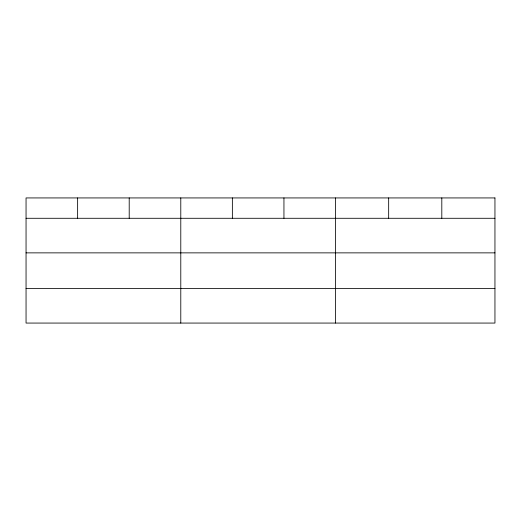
<?xml version="1.0" encoding="UTF-8"?>
<svg xmlns="http://www.w3.org/2000/svg" width="521" height="521" viewBox="0 0 521 521"><rect width="100%" height="100%" fill="white"/><g stroke="black" fill="none" stroke-linecap="round" stroke-linejoin="round"><path stroke-width="0.78" d="M26.05 218.286L494.95 218.286M26.05 252.867L494.95 252.867M26.05 288.491L494.95 288.491M441.808 197.934L441.808 218.286M388.666 197.934L388.666 218.286M335.524 197.934L335.524 323.066M283.945 197.934L283.945 218.286M232.366 197.934L232.366 218.286M180.787 197.934L180.787 323.066M129.208 197.934L129.208 218.286M77.629 197.934L77.629 218.286M494.95 197.934L26.05 197.934L26.05 323.066L494.95 323.066L494.95 197.934"/></g></svg>
